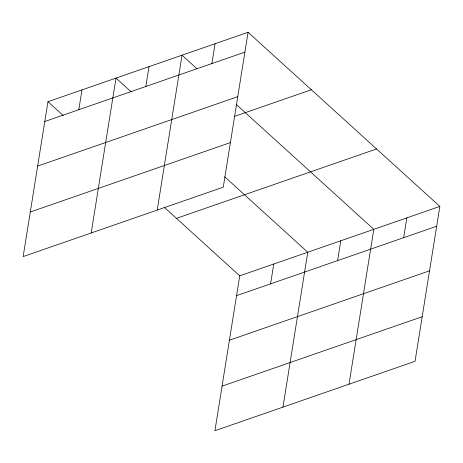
<?xml version="1.0" encoding="UTF-8"?>
<svg xmlns="http://www.w3.org/2000/svg" width="463" height="463" viewBox="0 0 463 463"><rect width="100%" height="100%" fill="white"/><g stroke="black" fill="none" stroke-linecap="round" stroke-linejoin="round"><path stroke-width="0.69" d="M47.961 101.692L23.15 256.577L223.27 187.174L248.075 32.288L47.961 101.692L63.252 115.576M78.803 109.719L81.98 89.891M91.188 232.982L115.999 78.091L131.295 91.981M145.845 86.471L149.017 66.643M157.229 210.075L182.04 55.19L196.804 68.599M211.88 63.564L215.058 43.736M164.157 207.198L239.73 275.826L214.925 430.712L415.039 361.308L439.85 206.423L248.075 32.288M270.577 283.854L273.749 264.026M282.962 407.116L307.773 252.231L224.711 176.808M337.614 260.605L340.791 240.777M349.004 384.215L373.809 229.324L236.356 104.516M403.655 237.698L406.832 217.876M44.784 121.514L244.904 52.116M37.642 166.09L237.762 96.686M234.544 116.392L311.362 89.753M30.292 212.008L230.406 142.604M176.444 218.362L376.564 148.959M239.73 275.826L439.85 206.423M236.552 295.654L436.673 226.251M229.416 340.224L429.537 270.82M222.061 386.142L422.181 316.738"/></g></svg>
